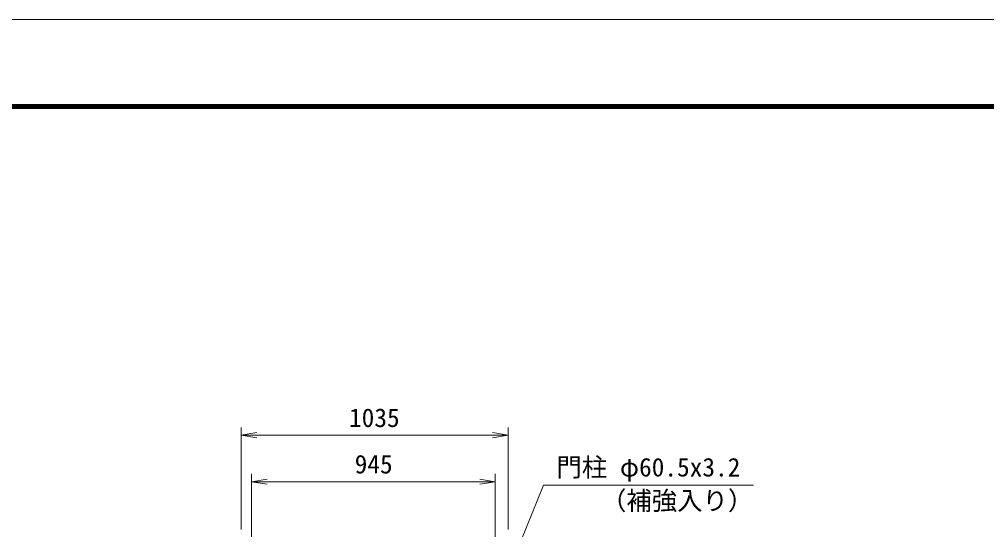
# Model space of a CAD drawing. Units: millimetres, scale not verified. Extents: x -6300 to 6300, y -4455 to 4455.
# Drawn here: x -4307 to -556, y 2478 to 4455 of the extents above; entities that cross this region are included whole.
import ezdxf
from ezdxf.enums import TextEntityAlignment as Align

# ---------------------------------------------------------------- set-up
doc = ezdxf.new("R2010")
doc.units = ezdxf.units.MM
doc.header["$LTSCALE"] = 30
for name, color, linetype, lineweight in [('0-7_D-STR-DIM', 7, 'Continuous', 9), ('0-8_0', 7, 'Continuous', 9), ('0-9_D-STR-TXT', 7, 'Continuous', 9), ('0-B_D-TTL', 7, 'Continuous', 9)]:
    doc.layers.add(name, color=color, linetype=linetype, lineweight=lineweight)
doc.styles.add('ＭＳ ゴシック', font='')
doc.styles.get('ＭＳ ゴシック').set_extended_font_data('MS Gothic')

# ---------------------------------------------------------------- blocks, each defined once
blk = doc.blocks.new('_Open')
at = {"layer": '0-8_0'}
blk.add_line((-30, 5), (0, 0), dxfattribs=at)
blk.add_lwpolyline([(-30, -5), (0, 0), (-30, 0)], dxfattribs=at)

msp = doc.modelspace()

# ---------------------------------------------------------------- linework, layer by layer
at = {"layer": '0-7_D-STR-DIM'}
for p, q in [((-3446.94, 2478.75), (-3446.94, 2873.51)), ((-2411.94, 2478.75), (-2411.94, 2873.51)), ((-3386.94, 2843.51), (-2471.94, 2843.51)), ((-3406.69, 1380.51), (-3406.69, 2693.51)), ((-3346.69, 2663.51), (-2521.69, 2663.51)), ((-2461.69, 1380.51), (-2461.69, 2693.51))]:
    msp.add_line(p, q, dxfattribs=at)
at = {"layer": '0-9_D-STR-TXT'}
msp.add_lwpolyline([(-1460.13, 2650.61), (-2274.2, 2650.61), (-2406.06, 2324.84)], dxfattribs=at)
at = {"layer": '0-B_D-TTL', "color": 2, "lineweight": 18}
msp.add_lwpolyline([(-6300, 4455), (6300, 4455), (6300, -4455), (-6300, -4455)], close=True, dxfattribs=at)
at = {"layer": '0-B_D-TTL'}
for points in [[(-5895, 4125), (5895, 4125), (5895, -4125), (-5895, -4125)], [(-5891.25, 4121.25), (5891.25, 4121.25), (5891.25, -4121.25), (-5891.25, -4121.25)], [(-5887.5, 4117.5), (5887.5, 4117.5), (5887.5, -4117.5), (-5887.5, -4117.5)], [(-5883.75, 4113.75), (5883.75, 4113.75), (5883.75, -4113.75), (-5883.75, -4113.75)], [(-5880, 4110), (5880, 4110), (5880, -4110), (-5880, -4110)]]:
    msp.add_lwpolyline(points, close=True, dxfattribs=at)

# ---------------------------------------------------------------- block references
at = {"layer": '0-7_D-STR-DIM', "xscale": 2, "yscale": 2, "rotation": 180}
for p in [(-3446.94, 2843.51), (-3406.69, 2663.51)]:
    msp.add_blockref('_Open', p, dxfattribs=at)
at = {"layer": '0-7_D-STR-DIM', "xscale": 2, "yscale": 2}
for p in [(-2411.94, 2843.51), (-2461.69, 2663.51)]:
    msp.add_blockref('_Open', p, dxfattribs=at)

# ---------------------------------------------------------------- texts
at = {"layer": '0-7_D-STR-DIM', "style": 'ＭＳ ゴシック'}
for s, p in [('1035', (-3028.82, 2853.63)), ('945', (-3006.91, 2673.63))]:
    msp.add_text(s, height=72.14, dxfattribs=at).set_placement(p, align=Align.BOTTOM_LEFT)
at = {"layer": '0-9_D-STR-TXT', "style": 'ＭＳ ゴシック'}
for s, p in [('門柱 φ60.5x3.2', (-2224.55, 2661.86)), ('（補強入り）', (-2051.63, 2532.36))]:
    msp.add_text(s, height=72.14, dxfattribs=at).set_placement(p, align=Align.BOTTOM_LEFT)

doc.saveas('drawing.dxf')
